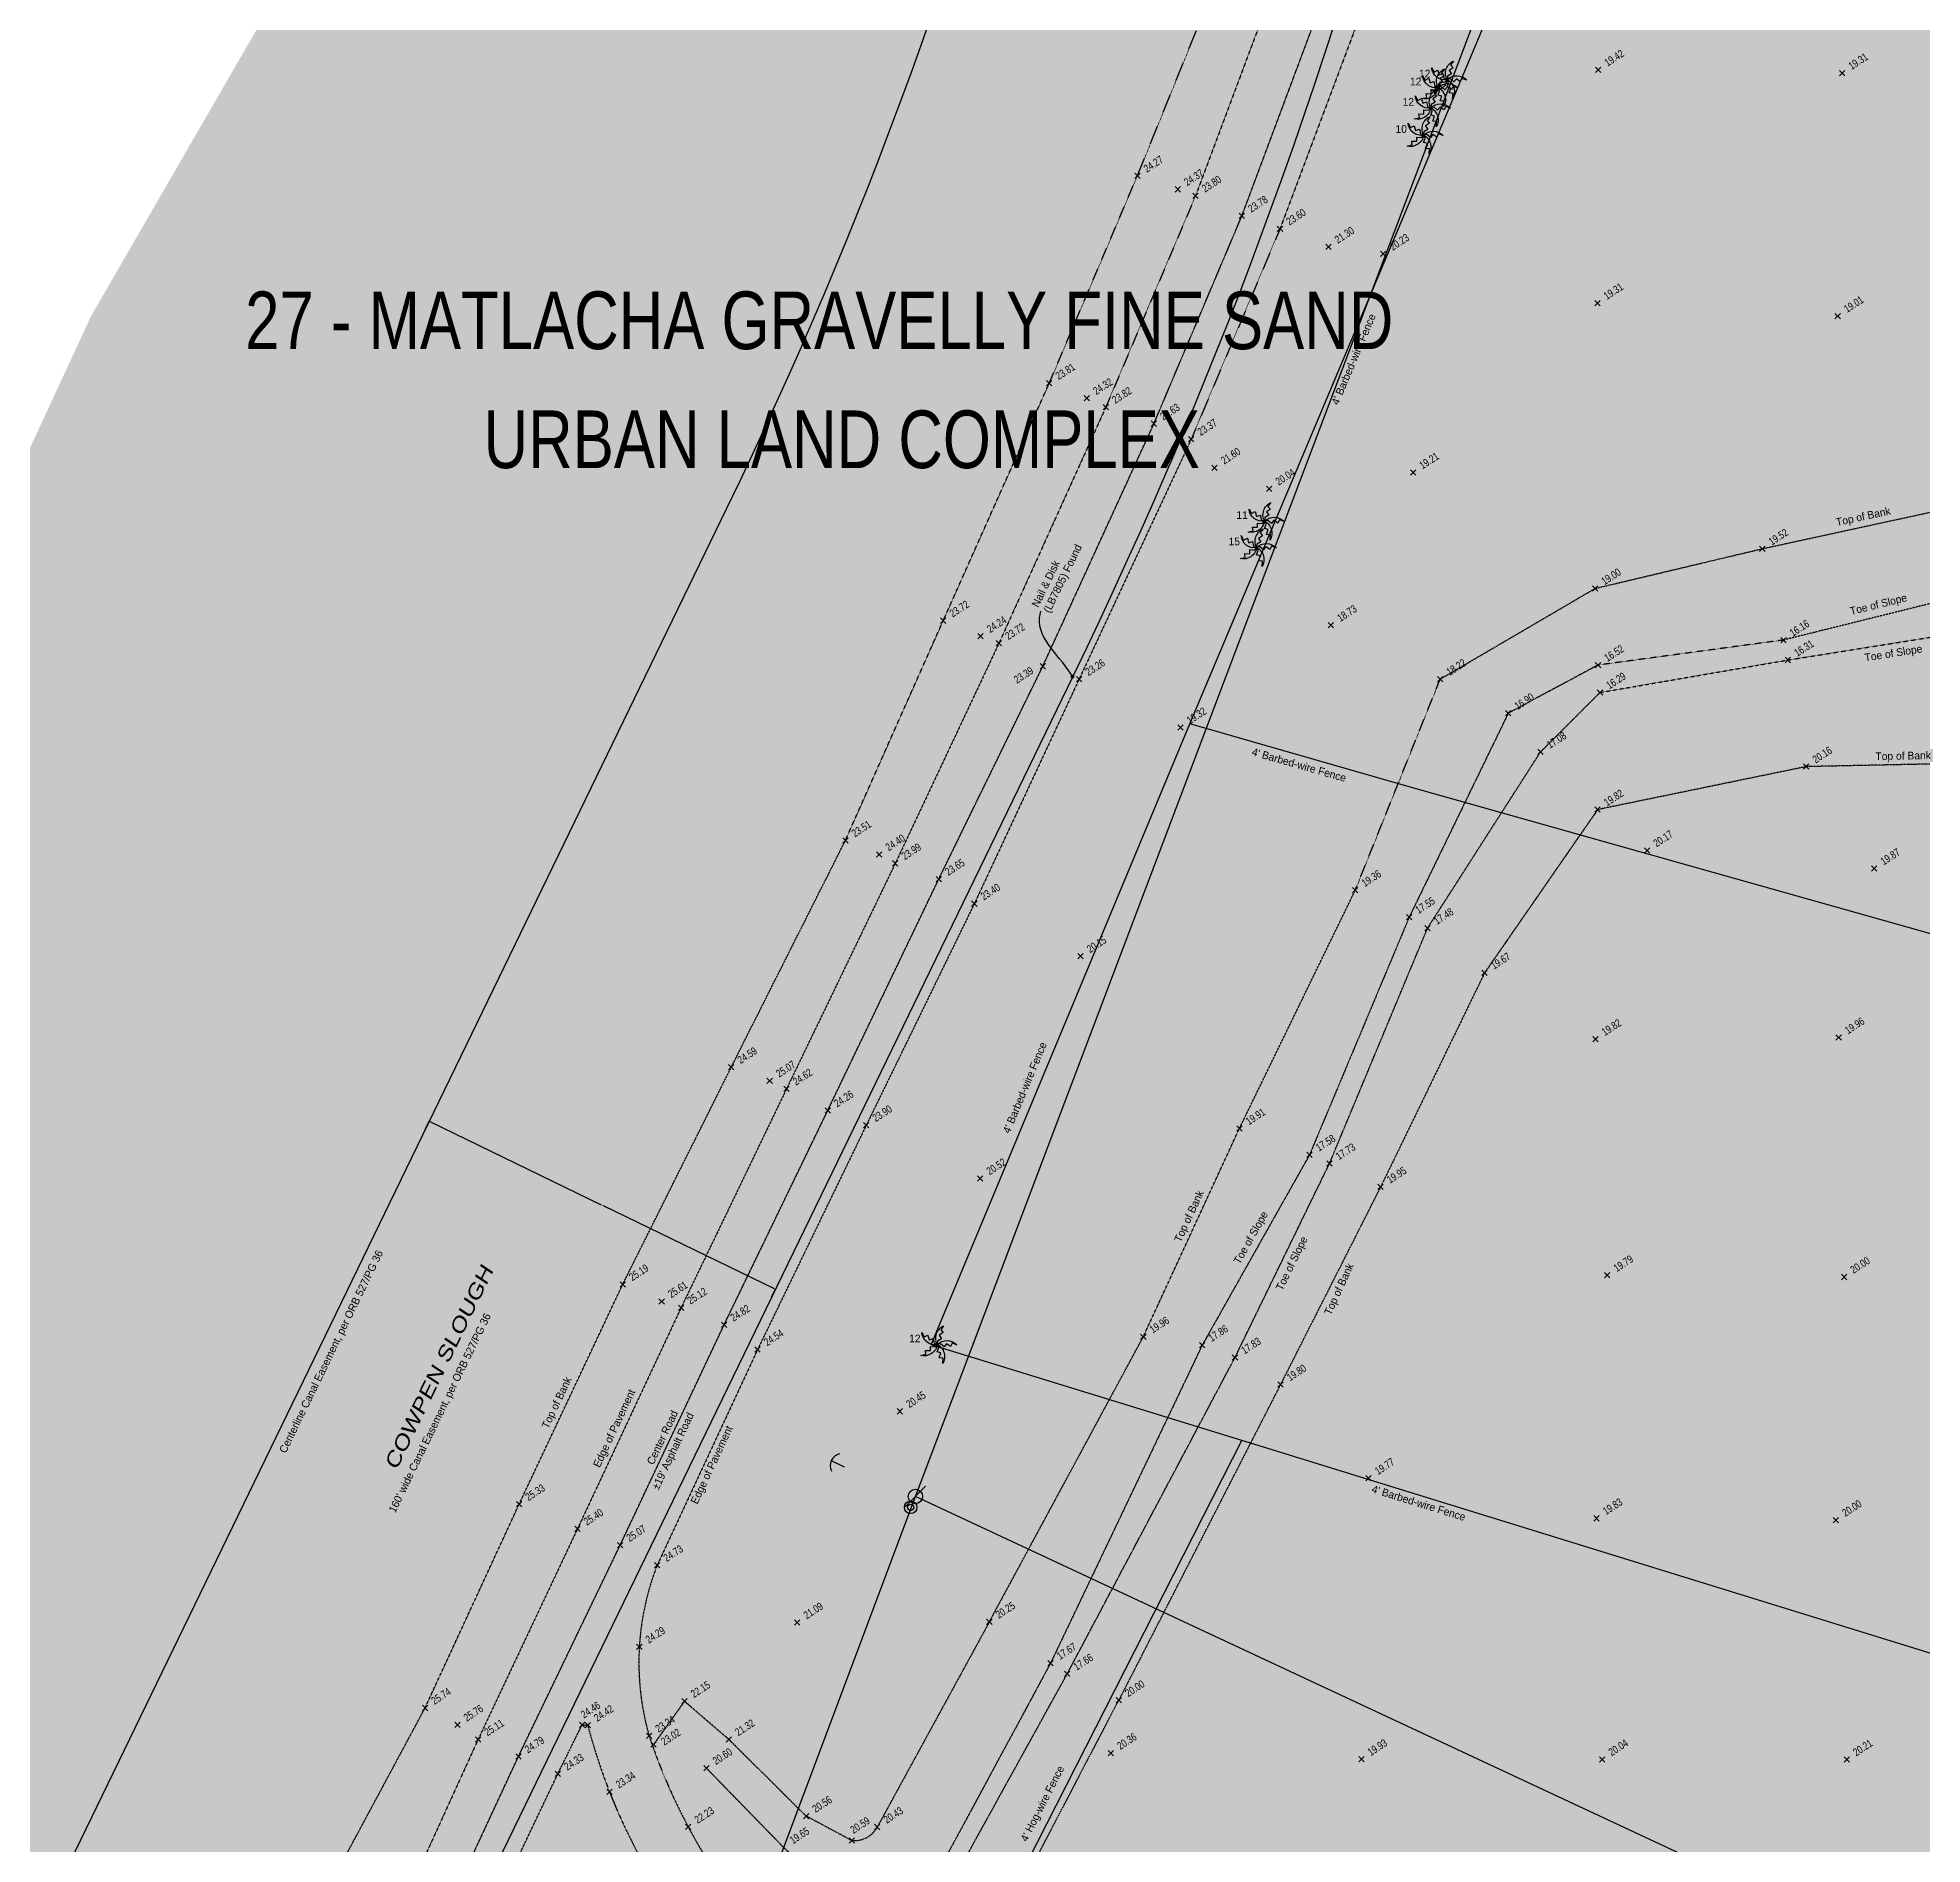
# Model space of a CAD drawing. Header units: inches. Extents: x -625442 to 34963, y -27993 to 66986.
# Drawn here: x -102156 to -97453, y 31037 to 35544 of the extents above; entities that cross this region are included whole.
import ezdxf
from ezdxf.enums import TextEntityAlignment as Align

# ---------------------------------------------------------------- set-up
doc = ezdxf.new("R2010")
doc.units = ezdxf.units.IN
doc.header["$LTSCALE"] = 0.5
doc.header["$MEASUREMENT"] = 0
doc.header["$PDMODE"] = 35
for name, pattern in [('CENTER2', [1.125, 0.75, -0.125, 0.125, -0.125]), ('CENTERX2', [4, 2.5, -0.5, 0.5, -0.5]), ('DASHED2', [0.375, 0.25, -0.125]), ('DIVIDE2', [0.625, 0.25, -0.125, 0, -0.125, 0, -0.125])]:
    doc.linetypes.add(name, pattern=pattern)
for name, color, linetype in [('0-TEXT', 30, 'Continuous'), ('BOUNDARY', 7, 'Continuous'), ('CL_ROAD', 227, 'CENTER2'), ('CL_SWALE', 227, 'CENTERX2'), ('EASEMENT', 7, 'Continuous'), ('EDGE OF PAVEMENT', 253, 'DASHED2'), ('FENCE', 7, 'FEN_LINE'), ('GUY WIRE', 10, 'Continuous'), ('I-DWG-PEN-01', 7, 'Continuous'), ('OVERHEAD WIRE', 251, 'OHE_POWER_LINE'), ('POWER POLE WOODMARK', 2, 'Continuous'), ('SPOT ELEVATION TEXT', 252, 'Continuous'), ('SURVEY MONUMENTS', 1, 'Continuous'), ('TEXT', 7, 'Continuous'), ('TOE OF SLOPE', 36, 'DIVIDE2'), ('TOP OF BANK', 252, 'DASHED2'), ('Trees-Anno', 43, 'Continuous'), ('TreesMARK', 46, 'Continuous'), ('U Pedestal', 3, 'Continuous')]:
    doc.layers.add(name, color=color, linetype=linetype)
doc.styles.add('1-4T', font='Zap601Rm.ttf', dxfattribs={"width": 0.8, "height": 12})
doc.styles.add('BLDG', font='IC-Romans.shx', dxfattribs={"width": 0.8})
doc.styles.add('BRG', font='swissc.ttf', dxfattribs={"width": 1.5, "oblique": 8})
doc.styles.add('ROMANS', font='ROMANS.SHX', dxfattribs={"height": 0.2})
doc.styles.get("Standard").update_dxf_attribs({"font": 'Arial.ttf'})
doc.styles.add('TXT', font='IC-Romans.shx')
doc.linetypes.add('FEN_LINE', pattern='A,0.5,-0.2,[" X ",Standard,S=0.1,R=0,X=-0.1,Y=-0.05],-0.25', length=0.95)
doc.linetypes.add('OHE_POWER_LINE', pattern='A,0.43,["OE",ROMANS,S=0.07,R=0,X=0,Y=-0.036398],0.009979,-0.121091', length=0.56107)
doc.dimstyles.new('20 SCALE', dxfattribs={"dimtxt": 1.6, "dimasz": 2, "dimexe": 0.18, "dimexo": 0.0625, "dimgap": 0.04, "dimtad": 0, "dimdec": 1, "dimzin": 0, "dimdsep": 46, "dimtxsty": 'BLDG', "dimcen": 0.09, "dimaunit": 1, "dimadec": 4, "dimazin": 0, "dimtfac": 1, "dimtdec": 1, "dimtofl": 0, "dimtmove": 2, "dimatfit": 3, "dimfxl": 1, "dimtolj": 1, "dimtzin": 0, "dimarcsym": 0})

# ---------------------------------------------------------------- blocks, each defined once
blk = doc.blocks.new('SPT10')
at = {"color": 0, "linetype": 'Continuous'}
for p, q in [((-0.35, -0.35), (0.35, 0.35)), ((0.35, -0.35), (-0.35, 0.35))]:
    blk.add_line(p, q, dxfattribs=at)
blk = doc.blocks.new('SPT3')
at = {"color": 0, "linetype": 'ByBlock', "const_width": 0.25, "flags": 128}
blk.add_lwpolyline([(-0.125, 0, 1), (0.125, 0, 1)], format="xyb", close=True, dxfattribs=at)
blk = doc.blocks.new('TR_PALM')
at = {"flags": 128}
blk.add_lwpolyline([(0, 0, -0.423359), (0.213, -0.004), (0.161, 0.014), (0.143, -0.022), (0.101, 0.009), (0.074, -0.024), (0.035, 0.008), (0, 0.001, -0.425081), (0.059, -0.206), (0.064, -0.148), (0.021, -0.143), (0.04, -0.091), (-0.001, -0.08), (0.016, -0.032), (0.001, 0, -0.432562), (-0.179, -0.119), (-0.124, -0.106), (-0.129, -0.064), (-0.075, -0.066), (-0.075, -0.022), (-0.024, -0.026), (0, 0, -0.439984), (-0.168, 0.13), (-0.142, 0.082), (-0.101, 0.103), (-0.088, 0.051), (-0.045, 0.066), (-0.035, 0.015), (-0.001, 0.001, -0.429715), (0.069, 0.202), (0.037, 0.16), (0.064, 0.129), (0.021, 0.1), (0.046, 0.063), (0.003, 0.038), (-0.001, 0.001)], format="xyb", dxfattribs=at)
blk = doc.blocks.new('TREE9')
at = {"xscale": 2.399999904, "yscale": 2.399999904, "zscale": 2.399999904}
blk.add_blockref('TR_PALM', (-0.001, -0.001), dxfattribs=at)
blk = doc.blocks.new('SPT26')
at = {"color": 0, "linetype": 'Continuous'}
for radius in [0.5, 0.25]:
    blk.add_circle((0, 0), radius, dxfattribs=at)
blk = doc.blocks.new('SPT28')
at = {"color": 0, "linetype": 'Continuous'}
blk.add_line((0.53, 0.53), (-0.53, -0.53), dxfattribs=at)
blk.add_circle((0, 0), 0.375, dxfattribs=at)
blk = doc.blocks.new('SPT51')
at = {"color": 0, "linetype": 'Continuous'}
blk.add_line((0, 0), (0, 0.375), dxfattribs=at)
blk.add_arc((0, 0.3125), 0.3125, 216.8699, 323.1301, dxfattribs=at)
blk = doc.blocks.new('*D737')
at = {"layer": 'DEFPOINTS', "color": 0, "transparency": 16777216}
for p in [(-101178.6, 32840.8), (-101188, 32821.4), (-100324.4, 32402.2)]:
    blk.add_point(p, dxfattribs=at)
at = {"layer": 'TEXT', "color": 0, "lineweight": -2, "transparency": 16777216}
for p, q in [((-101188, 32821.4), (-101178.5, 32841)), ((-101176.8, 32840), (-100749.3, 32632.5)), ((-100316.8, 32422.5), (-100744.2, 32630)), ((-100324.4, 32402.2), (-100314.9, 32421.8))]:
    blk.add_line(p, q, dxfattribs=at)
at = {"layer": 'TEXT', "color": 0, "transparency": 16777216}
for points in [[(-101176.7, 32840.3), (-101176.9, 32839.7), (-101178.6, 32840.8)], [(-100316.6, 32422.8), (-100316.9, 32422.2), (-100315, 32421.6)]]:
    blk.add_solid(points, dxfattribs=at)
at = {"layer": 'TEXT', "color": 0, "transparency": 16777216, "insert": (-100746.8, 32631.2), "char_height": 1.6, "attachment_point": 5, "rotation": 334.108, "style": 'BLDG'}
blk.add_mtext("\\A1;960.0'", dxfattribs=at)

msp = doc.modelspace()

# ---------------------------------------------------------------- hatches: boundary and pattern name
at = {"layer": 'I-DWG-PEN-01', "true_color": 0xf7abae}
h = msp.add_hatch(color=241, dxfattribs=at)
h.dxf.hatch_style = 1
h.paths.add_polyline_path([(-100957.57866, 28706.15208), (-100362.58568, 29690.66082), (-99146.11653, 32085.3087), (-98780.92454, 32962.22505), (-98555.88498, 33891.39844), (-98391.13543, 34838.63486), (-98111.75584, 36104.40848), (-97705.87089, 37944.79637), (-97357.0879, 39427.21599), (-97272.12957, 40127.08882), (-97056.45627, 41917.44814), (-96914.01211, 43220.30303), (-96609.02474, 44896.58058), (-96307.95184, 46877.43979), (-96094.33005, 49462.95654), (-96094.315, 49462.95591), (-95778.43023, 53046.71728), (-95551.07756, 56628.18469), (-95474.06918, 58038.04651), (-95354.63501, 58316.39949), (-95243.43547, 59384.90037), (-95028.18208, 60553.21316), (-94715.82127, 61530.19717), (-94075.69796, 62742.663), (-93478.64811, 63729.64608), (-93083.35246, 64339.51759), (-92291.58733, 65280.22816), (-90855.85068, 66986.05302), (-95047.65514, 66986.05302), (-95846.80086, 66161.42762), (-96824.51555, 64811.7389), (-97984.68745, 63135.12856), (-98695.20724, 62088.65336), (-99125.95599, 61077.62322), (-99460.21651, 59744.27503), (-99832.91005, 58125.47746), (-100010.14321, 57121.57763), (-100064.26971, 54733.75191), (-99969.75295, 52216.36051), (-99964.96306, 50065.31694), (-99907.1783, 49414.42873), (-99800.41991, 49002.25161), (-99518.96209, 48405.80823), (-99230.10236, 48034.61032), (-99247.26911, 44337.82243), (-99305.79405, 41045.88106), (-99340.91757, 39530.44823), (-99465.75371, 37808.67109), (-99980.927, 37641.58966), (-100586.47482, 37158.40532), (-101185.52462, 36297.32724), (-102021.64209, 34850.91106), (-102960.30456, 32828.253), (-103480.06134, 31370.82707), (-103922.53217, 30247.78585), (-105161.19283, 27789.16552), (-105676.52269, 26769.90503), (-106133.71298, 25873.83289), (-106867.98903, 24896.60741), (-107623.72998, 23890.81495), (-108552.07417, 22636.26744), (-110251.17665, 20340.13114), (-111817.79908, 18382.13574), (-113305.66941, 16498.42923), (-114639.1432, 15147.48037), (-114639.1432, 10672.08111), (-113785.26824, 11364.78666), (-112077.51122, 12939.11382), (-111403.60955, 13698.36476), (-110515.39398, 14843.55183), (-109717.89458, 15940.69409), (-109055.33777, 16776.055), (-108464.62225, 17372.48298), (-107148.46211, 19352.51021), (-106082.60507, 21047.87083), (-105388.55808, 22044.48814), (-104262.17075, 23661.92487), (-103138.23265, 25275.84462), (-102383.53624, 26393.5828), (-101657.25179, 27572.15349)])
at = {"layer": 'I-DWG-PEN-01', "true_color": 0xedee99}
h = msp.add_hatch(color=61, dxfattribs=at)
h.dxf.hatch_style = 1
h.paths.add_polyline_path([(-97249.07687, 28214.19198), (-97361.17318, 29846.59999), (-97353.79262, 30054.0043), (-97189.09289, 30230.14189), (-96943.49166, 30423.59989), (-96791.93745, 30461.4854), (-96616.41954, 30419.02713), (-95489.2004, 29687.93072), (-95124.24328, 29603.20213), (-94919.64439, 29647.40755), (-94633.9447, 29774.50197), (-94289.25745, 29973.43249), (-93644.29443, 30632.6096), (-93473.89909, 30806.76021), (-93155.68974, 30968.05738), (-93012.89219, 31040.44006), (-92881.55555, 31031.41971), (-92707.63901, 30951.52889), (-91987.93089, 30955.14334), (-91873.58553, 31068.12197), (-91786.02942, 31256.431), (-91692.75817, 31564.57164), (-91586.07812, 31917.01101), (-91508.03057, 32064.60802), (-91524.44289, 32820.87927), (-92436.49406, 32860.12059), (-92799.85691, 32974.11916), (-93378.69379, 33067.01031), (-94101.48367, 33430.59105), (-94586.6365, 33629.97762), (-95155.06087, 33736.5131), (-95917.3229, 33659.0843), (-96181.17982, 33514.69104), (-96553.93029, 33376.57454), (-96956.00374, 33376.57454), (-97170.84433, 33672.3527), (-97212.4801, 33976.10238), (-97184.06813, 34252.18438), (-96976.04585, 34780.13803), (-96193.40009, 36059.55906), (-96075.22567, 36308.87316), (-96226.23186, 37785.0924), (-96171.92742, 38668.83399), (-96104.6127, 39041.853), (-95933.2726, 39202.8826), (-95776.21677, 39202.8826), (-95688.76742, 39126.44292), (-95404.07838, 38816.08369), (-95308.32322, 38384.83593), (-95108.15124, 38122.16407), (-94875.50335, 37903.73152), (-94693.32372, 37851.61314), (-93741.12429, 37932.25582), (-93802.23279, 39520.04551), (-93836.60187, 40543.13307), (-93822.21084, 41161.6545), (-93556.01947, 43308.08218), (-93456.15056, 44733.83157), (-93527.43669, 45237.05102), (-93732.07829, 45655.24914), (-93870.30194, 45998.02136), (-93812.48159, 46691.40174), (-93709.3174, 47287.15489), (-93441.31826, 48135.24497), (-93217.73772, 48814.7345), (-93121.51282, 49466.72276), (-92813.17324, 50491.27705), (-92308.51921, 51848.68462), (-92075.76381, 52400.1257), (-91326.2495, 53479.54578), (-90704.36062, 54375.16489), (-90081.78118, 55552.96334), (-89795.76122, 56183.15702), (-89711.89895, 56718.00371), (-91785.54545, 56495.52223), (-93463.75175, 56643.70866), (-94754.95178, 56643.70866), (-95546.84267, 56705.7166), (-95551.07756, 56628.18469), (-95777.36309, 53063.52788), (-95514.22457, 53048.31343), (-94990.28286, 52910.85018), (-94571.53375, 52625.8137), (-94326.48769, 52459.01438), (-93968.69759, 52156.81601), (-93754.68972, 51784.78921), (-93693.50293, 51339.33324), (-93702.76955, 51037.94389), (-93843.86856, 50505.399), (-94019.37224, 50103.05146), (-94294.73059, 49736.09969), (-94671.74429, 49386.4067), (-94792.75848, 49344.98993), (-95764.01073, 49449.26368), (-96094.315, 49462.95591), (-96094.55606, 49460.22105), (-96307.95184, 46877.43979), (-96609.02474, 44896.58058), (-96914.01211, 43220.30303), (-97056.45627, 41917.44814), (-97272.12957, 40127.08882), (-97357.0879, 39427.21599), (-97705.87089, 37944.79637), (-98111.75584, 36104.40848), (-98391.13543, 34838.63486), (-98555.88498, 33891.39844), (-98780.92454, 32962.22505), (-99146.11653, 32085.3087), (-100362.58568, 29690.66082), (-100957.57866, 28706.15208), (-101657.25179, 27572.15349), (-102383.53624, 26393.5828), (-103138.23265, 25275.84462), (-104262.17075, 23661.92487), (-105388.55808, 22044.48814), (-106082.60507, 21047.87083), (-107148.46211, 19352.51021), (-108464.62225, 17372.48298), (-109055.33777, 16776.055), (-109717.89458, 15940.69409), (-110061.8265, 15467.53731), (-109922.99168, 15377.95787), (-109504.94006, 15293.56208), (-108989.76677, 15310.44185), (-108276.12252, 15559.41084), (-107122.10702, 15921.17049), (-106334.35821, 16074.2255), (-105204.52706, 16137.89288), (-103260.27884, 15962.70127), (-102540.24244, 15897.82049), (-101641.04587, 15966.96898), (-101265.07129, 16393.91513), (-100799.38407, 17145.3363), (-100402.64854, 17852.43804), (-100111.56674, 18371.23314), (-99962.42939, 18637.04065), (-99471.68691, 19217.76474), (-99103.29115, 19653.70886), (-98799.32257, 20346.20761), (-98706.64206, 20604.12182), (-98687.56789, 21042.61081), (-98796.58244, 21453.8666), (-99047.32231, 21835.16218), (-99391.86722, 22278.64299), (-99642.06619, 22479.21281), (-99974.74668, 22635.82064), (-100284.41394, 22865.14131), (-100428.39867, 23144.11203), (-100356.91325, 23418.86596), (-100256.05504, 23661.23464), (-100043.10764, 23943.12504), (-99672.52792, 24147.63286), (-99329.60573, 24180.7977), (-98895.41224, 24283.05007), (-98575.32212, 24439.97528), (-98162.42337, 24835.86733), (-97665.81893, 25234.54495), (-97428.39538, 25618.29638), (-97203.23482, 26065.48717), (-97124.43289, 26487.36446)])
h.paths.add_polyline_path([(-85830.51263, 66986.05302), (-90855.85068, 66986.05302), (-92291.58733, 65280.22816), (-93083.35246, 64339.51759), (-93478.64811, 63729.64608), (-94075.69796, 62742.663), (-94715.82127, 61530.19717), (-95028.18208, 60553.21316), (-95243.43547, 59384.90037), (-95354.63501, 58316.39949), (-94656.49207, 58859.61827), (-93988.71123, 59279.7854), (-93380.99265, 59579.90522), (-93177.6535, 59644.44463), (-92442.18784, 59644.44463), (-92174.34527, 59486.48407), (-91963.58286, 59326.32958), (-91629.8846, 59174.95084), (-90488.08226, 59042.9139), (-89987.10784, 59044.37447), (-89383.07599, 59185.64013), (-89065.61212, 59277.43431), (-88606.11689, 59428.33852), (-87385.67128, 59408.31264), (-87381.79744, 59435.41027), (-87276.19916, 60778.77909), (-87182.69634, 61968.27542), (-87067.79255, 62509.5785), (-86900.21746, 62893.50249), (-86518.74127, 63280.42466), (-85946.90774, 63580.98511), (-85830.51263, 63642.16335)])

# ---------------------------------------------------------------- linework, layer by layer
at = {"layer": 'BOUNDARY'}
msp.add_lwpolyline([(-95220.80268, 64043.88481), (-95998.24827, 63093.9977, 0.1626301766), (-98581.27069, 56302.95768), (-99295.33756, 38905.7259, -0.1030827088), (-100436.51138, 34369.63044), (-104041.13928, 26943.56825, -0.0480698895), (-105759.29655, 24128.35616), (-112751.13138, 14816.23434, -0.0821429728), (-115452.61013, 12233.93995), (-116282.58151, 11667.43194, -0.0683606838), (-119075.16348, 10275.42918), (-124667.80823, 8385.33493, -0.0559828453), (-126544.08142, 7977.44989), (-126582.75851, 7973.48282, 0.1646773725), (-130598.35836, 6138.4667), (-131667.98157, 5131.84879, 0.0898707178), (-134097.89113, 1844.09453)], format="xyb", dxfattribs=at)
at = {"layer": 'CL_ROAD'}
msp.add_lwpolyline([(-103415.81911, 26278.85106), (-103083.91425, 26823.08728), (-102806.24996, 27353.88551), (-102518.94764, 27921.17188), (-102258.80252, 28472.3442), (-101988.51302, 29053.4341), (-101739.13905, 29591.55351), (-101443.23432, 30180.54676), (-101206.61389, 30715.9731), (-100956.09777, 31255.70594), (-100702.23985, 31783.04412), (-100442.86979, 32332.66988), (-100184.36452, 32867.21318), (-99907.13214, 33444.93484), (-99647.64983, 33975.56318), (-99370.29159, 34580.98633), (-99150.83267, 35099.35513), (-98926.27925, 35700.16904)], dxfattribs=at)
at = {"layer": 'CL_SWALE'}
msp.add_lwpolyline([(-97757.71611, 29919.90593), (-98050.52164, 30043.15983), (-98665.97629, 30240.87365), (-99362.07126, 30487.2471), (-100095.96041, 30848.63522), (-100294.58022, 31029.1237), (-100487.02393, 31226.74397)], dxfattribs=at)
at = {"layer": 'EASEMENT'}
msp.add_lwpolyline([(-95255.35094, 62485.96518, 0.1626301766), (-97622.07832, 56263.58777), (-98336.14519, 38866.35599, -0.1030827088), (-99572.87769, 33950.42063), (-103177.50559, 26524.35845, -0.0480698895), (-104991.60308, 23551.94768), (-111983.43791, 14239.82586, -0.0821429728), (-114911.40353, 11441.03679), (-115741.37491, 10874.52878, -0.0683606838), (-118767.79985, 9365.96362), (-124360.4446, 7475.86938, -0.0559828453), (-126446.12912, 7022.46018), (-126484.80621, 7018.49311, 0.1646773725), (-129940.43815, 5439.36656), (-131010.06136, 4432.74865, 0.0898707178), (-133236.49712, 1420.3017)], format="xyb", dxfattribs=at)
at = {"layer": 'EDGE OF PAVEMENT'}
msp.add_lwpolyline([(-99047.19097, 35735.71479), (-99266.52038, 35149.5342), (-99490.39874, 34622.40955), (-99757.16687, 34033.08692), (-100015.72036, 33484.0535), (-100287.13178, 32921.48979), (-100550.24963, 32375.32108), (-100808.97373, 31823.51402), (-101056.61551, 31298.52369), (-101299.30332, 30766.06373), (-101545.93704, 30231.1613), (-101833.59532, 29642.48408), (-102091.71524, 29107.0741), (-102367.26167, 28526.12593), (-102627.15995, 27983.58295), (-102909.837, 27417.01012), (-103200.4082, 26877.48219), (-103507.29575, 26340.46451)], dxfattribs=at)
for points in [[(-98832.59079, 35661.54562), (-99055.75037, 35067.33131), (-99277.16178, 34542.38993), (-99557.07578, 33943.53682), (-99818.46022, 33383.50123), (-100088.24324, 32830.54393), (-100359.20099, 32271.30445), (-100609.90175, 31733.02024, 0.1638184619), (-100629.94346, 31307.23854, 0.0918330444), (-100374.34373, 30843.2301, 0.0874549709), (-100161.5942, 30660.48368), (-99935.17794, 30535.76931), (-99925.64002, 30557.25942), (-99920.39602, 30558.36133), (-99395.53794, 30359.57343), (-98702.02267, 30121.33596), (-98086.39534, 29898.85273), (-97721.79522, 29772.19309), (-97441.19241, 29687.20348)], [(-101138.64303, 30599.9036), (-101111.91684, 30678.84097), (-100857.57653, 31212.65736), (-100797.023, 31335.03532), (-100783.09287, 31334.06745, 0.0716656975), (-100620.90001, 30948.9858, 0.0460244345), (-100444.79816, 30709.33057), (-100442.34098, 30699.32737), (-100462.54408, 30698.12392), (-100771.82076, 30689.34876, 0.0354238388), (-101131.90356, 30589.81678), (-101138.64303, 30599.9036)]]:
    msp.add_lwpolyline(points, format="xyb", dxfattribs=at)
at = {"layer": 'FENCE'}
for points in [[(-99926.16426, 32283.13143), (-99280.89032, 33831.85857), (-98562.07734, 35537.54031), (-97937.55289, 37055.09066), (-97806.37529, 39056.54679), (-97655.26042, 41219.26017), (-97554.34276, 42763.95999)], [(-96824.1653, 33137.0938), (-98733.06011, 33675.15848), (-99280.89032, 33831.85857)], [(-97199.83786, 31441.40899), (-99064.13212, 32017.31391), (-99926.16426, 32283.13143)], [(-100616.49903, 28966.48006), (-99971.99849, 30404.92624), (-99905.24188, 30561.33749), (-99149.78471, 32045.63649)]]:
    msp.add_lwpolyline(points, dxfattribs=at)
at = {"layer": 'OVERHEAD WIRE'}
for points in [[(-96603.2799, 30334.37478), (-99965.50712, 31904.49087), (-98238.50498, 36464.53545), (-97892.33383, 41118.22265), (-97570.38244, 45371.53407)], [(-101639.83972, 27442.09527), (-99965.50712, 31904.49087)]]:
    msp.add_lwpolyline(points, dxfattribs=at)
at = {"layer": 'TOE OF SLOPE'}
for points in [[(-96624.70658, 35808.29825), (-96399.96133, 35486.40379), (-96216.91878, 35103.08154), (-96211.33599, 34817.86233), (-96262.45305, 34559.10121, -0.1053924813), (-96403.07623, 34231.1183), (-96604.4849, 34194.60883), (-96904.14602, 34150.88367), (-97316.24795, 34161.09796), (-97799.59558, 34041.14377), (-98262.26339, 33978.62407), (-98486.28269, 33858.67479), (-98733.49402, 33349.77384), (-98982.08398, 32757.01794), (-99249.92637, 32282.00732), (-99628.31912, 31488.73918), (-99992.89845, 30813.49179), (-99927.18247, 30845.66053)], [(-99927.18247, 30845.66053), (-99586.72259, 31461.86903), (-99168.05423, 32251.07793), (-98932.09133, 32735.54665), (-98687.41315, 33322.53168), (-98405.64803, 33762.03083), (-98257.28703, 33910.36966), (-97788.41879, 33991.42096), (-97302.93051, 34068.87954), (-96923.84988, 34047.62343), (-96565.73975, 34013.98147, 0.2737642393), (-96190.95867, 34547.23375), (-96050.27915, 35017.9434), (-95823.09613, 35035.76952), (-95394.65077, 34902.22698), (-94916.80917, 34552.87563), (-94475.09165, 34030.80662), (-94091.65168, 33524.97988), (-93721.6326, 33006.52942), (-93376.28769, 32578.464)]]:
    msp.add_lwpolyline(points, format="xyb", dxfattribs=at)
at = {"layer": 'TOP OF BANK'}
for points in [[(-103612.27716, 26401.52853), (-103300.16494, 26928.04014), (-103043.19454, 27478.21184), (-102773.8487, 28049.01205), (-102512.1303, 28589.69922), (-102242.023, 29177.96393), (-102001.16339, 29720.9616), (-101720.69178, 30300.3233), (-101475.23464, 30843.87838), (-101189.06559, 31376.77666), (-100954.35496, 31885.05895), (-100695.73837, 32433.70202), (-100425.07705, 32975.4574), (-100140.27179, 33540.88554), (-99896.00577, 34089.55894), (-99631.5443, 34681.83316), (-99411.64622, 35199.19626), (-99177.25322, 35776.08766)], [(-96467.10027, 33790.44751), (-96726.1177, 33738.77652), (-96957.67218, 33854.76028), (-97292.64251, 33734.68778), (-97742.67696, 33725.34869), (-98263.2381, 33618.1027), (-98545.25183, 33210.95181), (-98804.71128, 32676.88328), (-99054.48915, 32183.85431), (-99458.15715, 31396.02055)], [(-97690.01994, 29997.08082), (-98017.28166, 30152.03534), (-98627.02664, 30351.21924), (-99334.72829, 30592.16538), (-99797.21455, 30746.55556), (-99458.15715, 31396.02055)]]:
    msp.add_lwpolyline(points, dxfattribs=at)
for points in [[(-99781.06814, 31591.50751), (-99396.73438, 32303.05454), (-99156.95684, 32822.75628), (-98867.89712, 33417.12071), (-98656.00011, 33943.78394), (-98269.58684, 34169.92372), (-97852.20729, 34269.02262), (-97351.51152, 34377.61752), (-97120.09703, 34498.25224), (-96835.15346, 34361.58784, 0.5020543308), (-96629.41592, 34755.76651), (-96764.12226, 35178.57194), (-96971.78602, 35575.20639)], [(-99781.06814, 31591.50751), (-100060.66165, 31079.87861, -0.3008171014), (-100124.42726, 31046.17339), (-100238.29892, 31107.20891), (-100431.05817, 31298.44456), (-100541.83863, 31393.63356), (-100618.82453, 31285.44089)]]:
    msp.add_lwpolyline(points, format="xyb", dxfattribs=at)

# ---------------------------------------------------------------- block references
at = {"layer": 'GUY WIRE', "xscale": 95.99999999999999, "yscale": 95.99999999999999, "zscale": 95.99999999999999, "rotation": 244.1771996752772}
msp.add_blockref('SPT51', (-100175.33599, 31994.36491), dxfattribs=at)
at = {"layer": 'POWER POLE WOODMARK', "xscale": 48, "yscale": 48, "zscale": 48}
msp.add_blockref('SPT28', (-99965.50712, 31904.49087), dxfattribs=at)
at = {"layer": 'SPOT ELEVATION TEXT', "xscale": 19.2, "yscale": 19.2, "zscale": 19.2}
for p in [(-98261.93652, 35463.72637), (-97653.01675, 35455.4085), (-99411.64622, 35199.19626), (-99311.00509, 35165.5704), (-99266.52038, 35149.5342), (-99150.83267, 35099.35513), (-99055.75037, 35067.33131), (-98935.02715, 35022.04241), (-98797.99353, 35004.4657), (-98263.79358, 34881.72646), (-97664.21676, 34849.34921), (-99631.5443, 34681.83316), (-99537.71802, 34644.39499), (-99490.39874, 34622.40955), (-99370.29159, 34580.98633), (-99277.16178, 34542.38993), (-99218.87743, 34471.00054), (-99082.54321, 34418.54515), (-98723.71316, 34458.90729), (-97852.20729, 34269.02262), (-98269.58684, 34169.92372), (-99896.00577, 34089.55894), (-99802.81248, 34050.53203), (-98928.60625, 34078.37822), (-97799.59558, 34041.14377), (-99757.16687, 34033.08692), (-99647.64983, 33975.56318), (-98262.26339, 33978.62407), (-97788.41879, 33991.42096), (-99557.07578, 33943.53682), (-98656.00011, 33943.78394), (-98257.28703, 33910.36966), (-98486.28269, 33858.67479), (-99303.9828, 33823.05446), (-98405.64803, 33762.03083), (-97742.67696, 33725.34869), (-98263.2381, 33618.1027), (-100140.27179, 33540.88554), (-100055.74656, 33506.20347), (-100015.72036, 33484.0535), (-98139.71608, 33516.23742), (-99907.13214, 33444.93484), (-97572.89978, 33471.08609), (-99818.46022, 33383.50123), (-98867.89712, 33417.12071), (-98733.49402, 33349.77384), (-98687.41315, 33322.53168), (-99553.39171, 33252.16735), (-98545.25183, 33210.95181), (-98268.57643, 33045.37056), (-97661.79977, 33049.65247), (-100425.07705, 32975.4574), (-100329.1759, 32941.40754), (-100287.13178, 32921.48979), (-100184.36452, 32867.21318), (-100088.24324, 32830.54393), (-99156.95684, 32822.75628), (-98982.08398, 32757.01794), (-98932.09133, 32735.54665), (-99803.91406, 32697.98926), (-98804.71128, 32676.88328), (-98239.0916, 32456.3041), (-97648.22217, 32452.02305), (-100695.73837, 32433.70202), (-100598.69036, 32391.29472), (-100550.24963, 32375.32108), (-100442.86979, 32332.66988), (-99396.73438, 32303.05454), (-100359.20099, 32271.30445), (-99249.92637, 32282.00732), (-99168.05423, 32251.07793), (-99054.48915, 32183.85431), (-100004.14618, 32116.90024), (-98834.6207, 31949.99522), (-100954.35496, 31885.05895), (-98265.74799, 31849.97787), (-97668.78201, 31845.58877), (-100808.97373, 31823.51402), (-100702.23985, 31783.04412), (-100609.90175, 31733.02024), (-100260.23326, 31590.08974), (-99781.06814, 31591.50751), (-100654.39535, 31529.39768), (-99628.31912, 31488.73918), (-99586.72259, 31461.86903), (-101189.06559, 31376.77666), (-100541.83863, 31393.63356), (-99458.15715, 31396.02055), (-101108.40575, 31334.56521), (-100797.023, 31335.03532), (-100783.09287, 31334.06745), (-101056.61551, 31298.52369), (-100629.94346, 31307.23854), (-100618.82453, 31285.44089), (-100431.05817, 31298.44456), (-100956.09777, 31255.70594), (-100487.02393, 31226.74397), (-99477.8945, 31264.15953), (-98852.72733, 31248.95293), (-98251.73775, 31248.56244), (-97641.62403, 31248.23663), (-100857.57653, 31212.65736), (-100728.86715, 31167.80663), (-100532.4031, 31080.00389), (-100238.29892, 31107.20891), (-100060.66165, 31079.87861), (-100124.42726, 31046.17339)]:
    msp.add_blockref('SPT10', p, dxfattribs=at)
at = {"layer": 'SURVEY MONUMENTS', "xscale": 19.2, "yscale": 19.2, "zscale": 19.2}
msp.add_blockref('SPT3', (-99573.56939, 33949.84682), dxfattribs=at)
at = {"layer": 'TreesMARK', "color": 46, "xscale": 96, "yscale": 96, "zscale": 96}
for p in [(-98661.04129, 35419.46464), (-98638.68135, 35439.31586), (-98679.33551, 35368.84276), (-98697.22386, 35300.78359), (-99094.21182, 34337.94994), (-99113.80838, 34271.90607), (-99910.82888, 32283.67037)]:
    msp.add_blockref('TREE9', p, dxfattribs=at)
at = {"layer": 'U Pedestal', "xscale": 31.2, "yscale": 31.2, "zscale": 31.2}
msp.add_blockref('SPT26', (-99977.26367, 31877.36958), dxfattribs=at)

# ---------------------------------------------------------------- texts
at = {"layer": '0-TEXT', "style": '1-4T', "width": 0.8}
for s, p in [('27 - MATLACHA GRAVELLY FINE SAND', (-101637.95839, 34766.87733)), ('URBAN LAND COMPLEX', (-101042.87811, 34470.0515))]:
    msp.add_text(s, height=143.856, dxfattribs=at).set_placement(p)
at = {"layer": 'SPOT ELEVATION TEXT', "style": 'BLDG', "width": 0.8}
for s, p in [('19.42', (-98216.82434, 35485.32618)), ('19.31', (-97607.90457, 35477.00832)), ('24.27', (-99366.53405, 35220.79607)), ('24.37', (-99265.89291, 35187.17021)), ('23.80', (-99221.4082, 35171.13401)), ('23.78', (-99105.72049, 35120.95494)), ('23.60', (-99010.6382, 35088.93112)), ('21.30', (-98889.91497, 35043.64222)), ('20.23', (-98752.88135, 35026.06552)), ('19.31', (-98218.6814, 34903.32628)), ('19.01', (-97619.10459, 34870.94902)), ('23.81', (-99586.43212, 34703.43297)), ('24.32', (-99492.60585, 34665.9948)), ('23.82', (-99445.28657, 34644.00937)), ('23.63', (-99325.17941, 34602.58614)), ('23.37', (-99232.04961, 34563.98975)), ('21.60', (-99173.76525, 34492.60036)), ('19.21', (-98678.60098, 34480.5071)), ('20.04', (-99037.43104, 34440.14496)), ('19.52', (-97807.09511, 34290.62244)), ('19.00', (-98224.47466, 34191.52354)), ('23.72', (-99850.89359, 34111.15875)), ('24.24', (-99757.7003, 34072.13184)), ('18.73', (-98883.49407, 34099.97803)), ('23.72', (-99712.05469, 34054.68673)), ('16.16', (-97754.4834, 34062.74359)), ('16.52', (-98217.15122, 34000.22388)), ('16.31', (-97743.30662, 34013.02077)), ('23.39', (-99690.51624, 33945.90091)), ('23.26', (-99511.9636, 33965.13663)), ('18.22', (-98610.88793, 33965.38375)), ('16.29', (-98212.17485, 33931.96947)), ('16.90', (-98441.17051, 33880.2746)), ('19.32', (-99258.87062, 33844.65427)), ('17.08', (-98360.53585, 33783.63065)), ('20.16', (-97697.56478, 33746.9485)), ('19.82', (-98218.12593, 33639.70252)), ('23.51', (-100095.15961, 33562.48535)), ('24.40', (-100010.63438, 33527.80329)), ('23.99', (-99970.60818, 33505.65332)), ('20.17', (-98094.60391, 33537.83723)), ('23.65', (-99862.01997, 33466.53466)), ('19.87', (-97527.7876, 33492.6859)), ('19.36', (-98822.78495, 33438.72053)), ('23.40', (-99773.34804, 33405.10104)), ('17.55', (-98688.38184, 33371.37365)), ('17.48', (-98642.30097, 33344.1315)), ('20.15', (-99508.27954, 33273.76716)), ('19.67', (-98500.13965, 33232.55163)), ('19.82', (-98223.46425, 33066.97038)), ('19.96', (-97616.68759, 33071.25228)), ('24.59', (-100379.96487, 32997.05722)), ('25.07', (-100284.06372, 32963.00735)), ('24.62', (-100242.01961, 32943.08961)), ('24.26', (-100139.25235, 32888.81299)), ('23.90', (-100043.13107, 32852.14374)), ('19.91', (-99111.84467, 32844.35609)), ('17.58', (-98936.9718, 32778.61775)), ('17.73', (-98886.97916, 32757.14646)), ('20.52', (-99758.80188, 32719.58908)), ('19.95', (-98759.59911, 32698.4831)), ('19.79', (-98193.97942, 32477.90392)), ('20.00', (-97603.10999, 32473.62287)), ('25.19', (-100650.6262, 32455.30183)), ('25.61', (-100553.57818, 32412.89454)), ('25.12', (-100505.13746, 32396.92089)), ('24.82', (-100397.75761, 32354.26969)), ('19.96', (-99351.62221, 32324.65436)), ('24.54', (-100314.08881, 32292.90426)), ('17.86', (-99204.81419, 32303.60714)), ('17.83', (-99122.94205, 32272.67774)), ('19.80', (-99009.37698, 32205.45413)), ('20.45', (-99959.034, 32138.50006)), ('19.77', (-98789.50853, 31971.59503)), ('25.33', (-100909.24279, 31906.65876)), ('19.83', (-98220.63581, 31871.57768)), ('20.00', (-97623.66983, 31867.18858)), ('25.40', (-100763.86155, 31845.11384)), ('25.07', (-100657.12768, 31804.64394)), ('24.73', (-100564.78957, 31754.62005)), ('21.09', (-100215.12108, 31611.68955)), ('20.25', (-99735.95596, 31613.10732)), ('24.29', (-100609.28318, 31550.99749)), ('17.67', (-99583.20695, 31510.33899)), ('17.66', (-99541.61041, 31483.46884)), ('25.74', (-101143.95342, 31398.37648)), ('22.15', (-100496.72645, 31415.23338)), ('20.00', (-99413.04498, 31417.62036)), ('25.76', (-101063.29358, 31356.16502)), ('24.46', (-100770.98737, 31364.21029)), ('24.42', (-100737.98069, 31355.66726)), ('25.11', (-101011.50333, 31320.1235)), ('23.34', (-100584.83129, 31328.83835)), ('23.02', (-100570.59096, 31296.63755)), ('21.32', (-100385.94599, 31320.04437)), ('24.79', (-100910.9856, 31277.30575)), ('20.60', (-100441.91175, 31248.34378)), ('20.36', (-99432.78232, 31285.75934)), ('19.93', (-98807.61516, 31270.55274)), ('20.04', (-98206.62557, 31270.16226)), ('20.21', (-97596.51186, 31269.83644)), ('24.33', (-100812.46436, 31234.25717)), ('23.34', (-100683.75497, 31189.40644)), ('20.56', (-100193.18674, 31128.80872)), ('22.23', (-100487.29093, 31101.6037)), ('20.59', (-100098.43674, 31076.46353)), ('20.43', (-100015.54948, 31101.47843)), ('19.65', (-100249.46804, 31050.72351))]:
    msp.add_text(s, height=19.2, rotation=33, dxfattribs=at).set_placement(p, align=Align.CENTER)
at = {"layer": 'TEXT'}
for s, insert, char_height, attachment_point, rotation, style in [("4' Barbed-wire Fence", (-98928.23679, 34633.55323), 19.2, 1, 67.14833852, 'TXT'), ('Top of Bank', (-97670.24055, 34344.28118), 19.2, 1, 12.23723401, 'TXT'), ('Nail & Disk \\P(LB7805) Found ', (-99676.40751, 34129.46291), 19.2, 1, 64.10795562, 'TXT'), ('Toe of Slope', (-97635.57756, 34122.16292), 19.2, 1, 13.93771933, 'TXT'), ('Toe of Slope', (-97598.64422, 34006.63991), 19.2, 1, 9.06501253, 'TXT'), ("4' Barbed-wire Fence", (-99122.46341, 33772.4587), 19.2, 1, 344.03747443, 'TXT'), ('Top of Bank', (-97570.23183, 33760.60322), 19.2, 1, 1.18882767, 'TXT'), ("4' Barbed-wire Fence", (-99748.34948, 32815.79878), 19.2, 1, 67.38105051, 'TXT'), ('Top of Bank', (-99320.68685, 32545.04389), 19.2, 1, 65.23256683, 'TXT'), ('Toe of Slope', (-99173.0848, 32491.79406), 19.2, 1, 60.5828218, 'TXT'), ('Toe of Slope', (-99067.18785, 32424.89466), 19.2, 1, 64.03137269, 'TXT'), ('Centerline Canal Easement, per ORB 527/PG 36', (-101553.97882, 32019.18811), 19.2, 1, 64.10795562, 'TXT'), ('COWPEN SLOUGH', (-101171.00596, 32234.47296), 36, 2, 64.10805556, 'BRG'), ('Top of Bank', (-98946.53937, 32363.26326), 19.2, 1, 65.23256683, 'TXT'), ("160' wide Canal Easement, per ORB 527/PG 36", (-101280.88021, 31870.44799), 19.2, 1, 64.10795562, 'TXT'), ('Top of Bank', (-100899.03096, 32080.21336), 19.2, 1, 64.7619854, 'TXT'), ('Edge of Pavement', (-100770.75653, 31983.12736), 19.2, 1, 64.87967142, 'TXT'), ('Center Road', (-100636.68904, 31990.02715), 19.2, 1, 64.73723303, 'TXT'), ("%%P19' Asphalt Road", (-100624.13858, 31927.48685), 19.2, 1, 64.73723303, 'TXT'), ('Edge of Pavement', (-100527.18763, 31891.82919), 19.2, 1, 65.02669741, 'TXT'), ("4' Barbed-wire Fence", (-98823.07615, 31933.42336), 19.2, 1, 342.83339616, 'TXT'), ("4' Hog-wire Fence", (-99704.58835, 31050.22464), 19.2, 1, 63.02547035, 'TXT')]:
    msp.add_mtext(s, dxfattribs=dict(at, insert=insert, char_height=char_height, attachment_point=attachment_point, rotation=rotation, style=style))
at = {"layer": 'Trees-Anno', "char_height": 19.2, "attachment_point": 9, "style": 'TXT'}
for s, insert in [('12', (-98680.54226, 35444.73376)), ('12', (-98702.90221, 35424.88254)), ('12', (-98721.19642, 35374.26066)), ('10', (-98739.08478, 35306.20149)), ('11', (-99136.07273, 34343.36784)), ('15', (-99155.66929, 34277.32397)), ('12', (-99952.68979, 32289.08827))]:
    msp.add_mtext(s, dxfattribs=dict(at, insert=insert))

# ---------------------------------------------------------------- dimensions: what is measured, and where the dimension line sits
at = {"layer": 'TEXT'}
dim = msp.add_aligned_dim(p1=(-100324.403, 32402.16828), p2=(-101188.03668, 32821.37808), distance=-21.61766, dimstyle='20 SCALE', override={"dimpost": "<>'"}, dxfattribs=at)
dim.commit()
dim.dimension.update_dxf_attribs({"geometry": '*D737', "text_midpoint": (-100746.77991, 32631.22082)})

# ---------------------------------------------------------------- leaders
at = {"layer": 'TEXT', "path_type": 1}
msp.add_leader([(-99573.56939, 33949.84682), (-99655.53309, 34097.05682), (-99652.79601, 34113.17187)], dimstyle='20 SCALE', dxfattribs=at)

doc.saveas('drawing.dxf')
